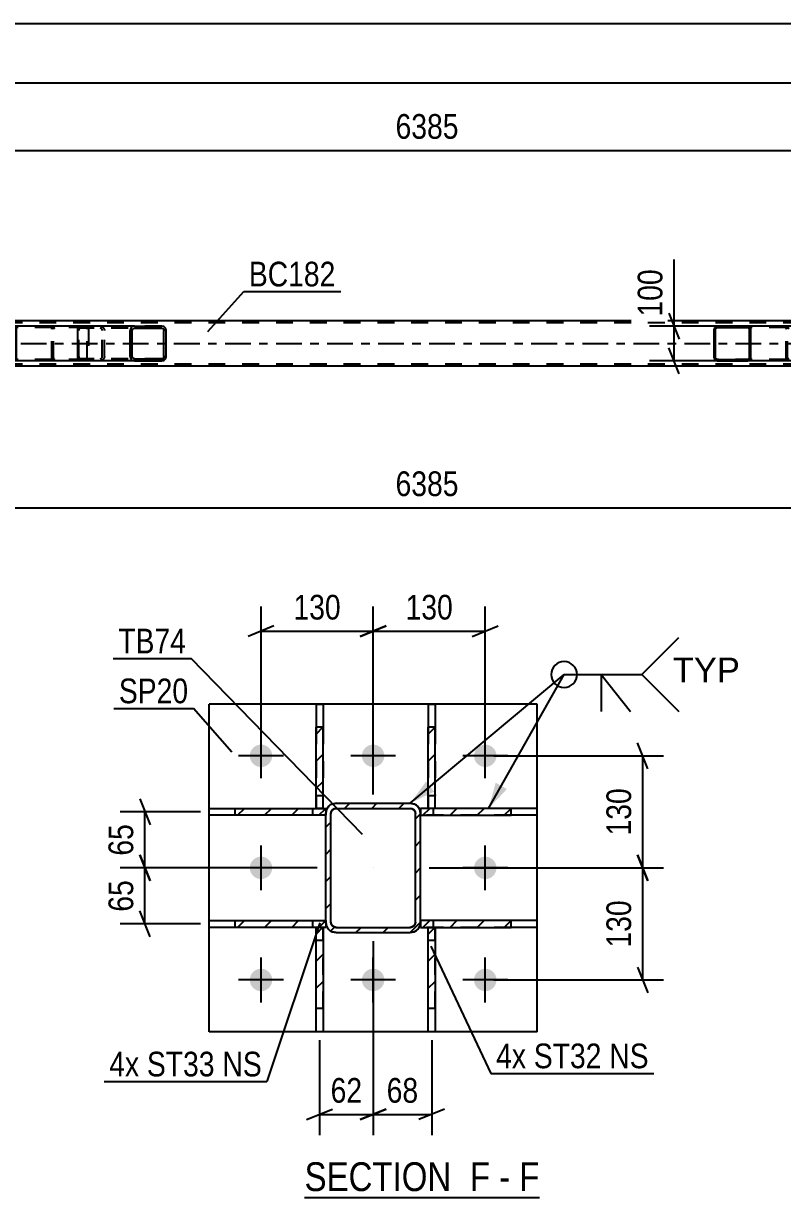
# Model space of a CAD drawing. Header units: millimetres. Extents: x 0 to 841, y 0 to 594.
# Drawn here: x 320 to 408, y 149 to 285.2 of the extents above; entities that cross this region are included whole.
import ezdxf

# ---------------------------------------------------------------- set-up
doc = ezdxf.new("R2010")
doc.units = ezdxf.units.MM
doc.linetypes.add('DXK_LINE_DOT2', pattern=[3.9198, 1.9599, -1.9599])
doc.linetypes.add('DXK_LINE_DOT3', pattern=[5.9187, 2.979, -0.9799, 0.9799, -0.9799])
doc.styles.add('Arial', font='ARIAL.TTF', dxfattribs={"height": 0.2})
doc.styles.add('Arial Narrow', font='ARIALN.TTF', dxfattribs={"height": 0.2})

# ---------------------------------------------------------------- blocks, each defined once
blk = doc.blocks.new('Unknown-814748569-17 - 5755')
at = {"color": 6, "linetype": 'Continuous'}
blk.add_line((352.62, 148.98), (379.84, 148.98), dxfattribs=at)
at = {"color": 0, "linetype": 'Continuous'}
for points in [[(370.73, 149.73), (370.73, 153.23), (352.62, 153.23), (352.62, 149.73)], [(374.12, 149.73), (374.12, 153.23), (371.78, 153.23), (371.78, 149.73)], [(376.45, 149.73), (376.45, 153.23), (375.17, 153.23), (375.17, 149.73)], [(379.84, 149.73), (379.84, 153.23), (377.5, 153.23), (377.5, 149.73)]]:
    blk.add_wipeout(points, dxfattribs=at)
at = {"color": 7, "linetype": 'Continuous', "style": 'Arial Narrow'}
for s, p in [('SECTION ', (352.62, 149.73)), ('F', (371.78, 149.73)), ('F', (377.5, 149.73)), ('-', (375.17, 149.73))]:
    blk.add_text(s, height=3.34, dxfattribs=at).set_placement(p)
blk = doc.blocks.new('Part-814748569-2548 - 2466')
at = {"color": 2, "linetype": 'Continuous'}
for p, q in [((493.73, 250.69), (244.33, 250.69)), ((493.73, 245.41), (244.33, 245.41))]:
    blk.add_line(p, q, dxfattribs=at)
at = {"color": 7, "linetype": 'DXK_LINE_DOT2'}
for p, q in [((762.85, 250.45), (100.73, 250.45)), ((762.85, 245.65), (100.73, 245.65))]:
    blk.add_line(p, q, dxfattribs=at)
at = {"color": 7, "linetype": 'DXK_LINE_DOT3'}
blk.add_line((100.73, 248.05), (762.85, 248.05), dxfattribs=at)
blk = doc.blocks.new('Part-814748569-2715 - 2466')
at = {"linetype": 'Continuous'}
h = blk.add_hatch(dxfattribs=at)
h.set_pattern_fill('', scale=0.7, style=0, pattern_type=0)
h.set_pattern_definition([(45, (336.537, 249.7557), (-1.57154, 1.57154), [])])
h.paths.add_polyline_path([(336.58, 249.57), (336.54, 249.76), (336.43, 249.91), (336.26, 250.02), (336.07, 250.05), (332.89, 250.05), (332.7, 250.02), (332.53, 249.91), (332.42, 249.76), (332.39, 249.57), (332.39, 246.53), (332.42, 246.35), (332.53, 246.19), (332.7, 246.09), (332.89, 246.05), (336.07, 246.05), (336.26, 246.09), (336.43, 246.19), (336.54, 246.35), (336.58, 246.53)])
h.paths.add_polyline_path([(336.3, 246.44), (336.25, 246.36), (336.17, 246.31), (336.07, 246.29), (332.89, 246.29), (332.79, 246.31), (332.71, 246.36), (332.66, 246.44), (332.64, 246.53), (332.64, 249.57), (332.66, 249.66), (332.71, 249.74), (332.79, 249.79), (332.89, 249.81), (336.07, 249.81), (336.17, 249.79), (336.25, 249.74), (336.3, 249.66), (336.32, 249.57), (336.32, 246.53)])
at = {"color": 2, "linetype": 'Continuous'}
for p, q in [((326.32, 249.57), (326.34, 249.76)), ((326.32, 246.53), (326.32, 249.57)), ((326.34, 249.76), (326.4, 249.91)), ((326.4, 249.91), (326.48, 250.02)), ((326.48, 250.02), (326.59, 250.05)), ((332.89, 250.05), (326.59, 250.05)), ((332.42, 249.76), (332.39, 249.57)), ((332.39, 246.53), (332.39, 249.57)), ((332.64, 249.57), (332.66, 249.66)), ((332.64, 246.53), (332.64, 249.57)), ((332.66, 249.66), (332.71, 249.74)), ((332.89, 250.05), (332.7, 250.02)), ((332.71, 249.74), (332.79, 249.79)), ((332.79, 249.79), (332.89, 249.81)), ((332.89, 250.05), (336.07, 250.05)), ((332.89, 249.81), (336.07, 249.81)), ((336.26, 250.02), (336.07, 250.05)), ((336.07, 249.81), (336.17, 249.79)), ((336.17, 249.79), (336.25, 249.74)), ((336.25, 249.74), (336.3, 249.66)), ((336.3, 249.66), (336.32, 249.57)), ((336.32, 246.53), (336.32, 249.57)), ((336.58, 249.57), (336.54, 249.76)), ((336.58, 246.53), (336.58, 249.57)), ((326.34, 246.35), (326.32, 246.53)), ((332.39, 246.53), (332.42, 246.35)), ((332.66, 246.44), (332.64, 246.53)), ((336.32, 246.53), (336.3, 246.44)), ((336.54, 246.35), (336.58, 246.53)), ((326.4, 246.19), (326.34, 246.35)), ((326.48, 246.09), (326.4, 246.19)), ((326.59, 246.05), (326.48, 246.09)), ((332.89, 246.05), (326.59, 246.05)), ((332.71, 246.36), (332.66, 246.44)), ((332.7, 246.09), (332.89, 246.05)), ((332.79, 246.31), (332.71, 246.36)), ((332.89, 246.29), (332.79, 246.31)), ((332.89, 246.29), (336.07, 246.29)), ((332.89, 246.05), (336.07, 246.05)), ((336.17, 246.31), (336.07, 246.29)), ((336.07, 246.05), (336.26, 246.09)), ((336.25, 246.36), (336.17, 246.31)), ((336.3, 246.44), (336.25, 246.36))]:
    blk.add_line(p, q, dxfattribs=at)
at = {"color": 7, "linetype": 'DXK_LINE_DOT2'}
for p, q in [((326.46, 249.66), (326.45, 249.57)), ((326.45, 246.53), (326.45, 249.57)), ((326.49, 249.74), (326.46, 249.66)), ((326.54, 249.79), (326.49, 249.74)), ((326.59, 249.81), (326.54, 249.79)), ((336.07, 249.81), (326.59, 249.81)), ((327.58, 249.81), (327.58, 250.05)), ((328.92, 250.05), (329.11, 250.02)), ((329.02, 249.79), (328.92, 249.81)), ((329.1, 249.74), (329.02, 249.79)), ((329.15, 249.66), (329.1, 249.74)), ((329.17, 249.57), (329.15, 249.66)), ((329.17, 246.53), (329.17, 249.57)), ((329.39, 249.76), (329.43, 249.57)), ((329.43, 246.53), (329.43, 249.57)), ((336.07, 250.05), (332.89, 250.05)), ((326.45, 246.53), (326.46, 246.44)), ((329.15, 246.44), (329.17, 246.53)), ((329.43, 246.53), (329.39, 246.35)), ((326.46, 246.44), (326.49, 246.36)), ((326.49, 246.36), (326.54, 246.31)), ((326.54, 246.31), (326.59, 246.29)), ((336.07, 246.29), (326.59, 246.29)), ((327.58, 246.05), (327.58, 246.29)), ((328.92, 246.29), (329.02, 246.31)), ((329.11, 246.09), (328.92, 246.05)), ((329.02, 246.31), (329.1, 246.36)), ((329.1, 246.36), (329.15, 246.44)), ((336.07, 246.05), (332.89, 246.05))]:
    blk.add_line(p, q, dxfattribs=at)
for centre, start, end in [((328.94, 249.56), 23.8494, 68.8059), ((328.94, 246.55), 291.1941, 336.1506)]:
    blk.add_arc(centre, 0.492, start, end, dxfattribs=at)
at = {"color": 2, "linetype": 'Continuous'}
for centre, start, end in [((332.87, 249.56), 111.1941, 156.1506), ((336.09, 249.56), 23.8494, 68.8059), ((332.87, 246.55), 203.8494, 248.8059), ((336.09, 246.55), 291.1941, 336.1506)]:
    blk.add_arc(centre, 0.492, start, end, dxfattribs=at)
blk = doc.blocks.new('Part-814748569-2716 - 2466')
at = {"linetype": 'Continuous'}
h = blk.add_hatch(dxfattribs=at)
h.set_pattern_fill('', scale=0.7, style=0, pattern_type=0)
h.set_pattern_definition([(45, (404.3392, 249.8544), (-1.57154, 1.57154), [])])
h.paths.add_polyline_path([(404.37, 249.73), (404.34, 249.85), (404.27, 249.96), (404.15, 250.03), (404.02, 250.05), (400.45, 250.05), (400.32, 250.03), (400.21, 249.96), (400.13, 249.85), (400.11, 249.73), (400.11, 246.37), (400.13, 246.25), (400.21, 246.15), (400.32, 246.08), (400.45, 246.05), (404.02, 246.05), (404.15, 246.08), (404.27, 246.15), (404.34, 246.25), (404.37, 246.37)])
h.paths.add_polyline_path([(404.18, 246.31), (404.14, 246.26), (404.09, 246.22), (404.02, 246.21), (400.45, 246.21), (400.38, 246.22), (400.33, 246.26), (400.29, 246.31), (400.28, 246.37), (400.28, 249.73), (400.29, 249.79), (400.33, 249.85), (400.38, 249.88), (400.45, 249.89), (404.02, 249.89), (404.09, 249.88), (404.14, 249.85), (404.18, 249.79), (404.19, 249.73), (404.19, 246.37)])
at = {"color": 2, "linetype": 'Continuous'}
for p, q in [((400.13, 249.85), (400.11, 249.73)), ((400.11, 246.37), (400.11, 249.73)), ((400.28, 249.73), (400.29, 249.79)), ((400.28, 246.37), (400.28, 249.73)), ((400.29, 249.79), (400.33, 249.85)), ((400.45, 250.05), (400.32, 250.03)), ((400.33, 249.85), (400.38, 249.88)), ((400.38, 249.88), (400.45, 249.89)), ((400.45, 250.05), (404.02, 250.05)), ((400.45, 249.89), (404.02, 249.89)), ((411.72, 250.05), (404.02, 250.05)), ((404.15, 250.03), (404.02, 250.05)), ((404.02, 249.89), (404.09, 249.88)), ((404.09, 249.88), (404.14, 249.85)), ((404.14, 249.85), (404.18, 249.79)), ((404.18, 249.79), (404.19, 249.73)), ((404.19, 246.37), (404.19, 249.73)), ((404.37, 249.73), (404.34, 249.85)), ((404.37, 246.37), (404.37, 249.73)), ((400.11, 246.37), (400.13, 246.25)), ((400.29, 246.31), (400.28, 246.37)), ((400.33, 246.26), (400.29, 246.31)), ((400.32, 246.08), (400.45, 246.05)), ((400.38, 246.22), (400.33, 246.26)), ((400.45, 246.21), (400.38, 246.22)), ((400.45, 246.21), (404.02, 246.21)), ((400.45, 246.05), (404.02, 246.05)), ((404.09, 246.22), (404.02, 246.21)), ((404.02, 246.05), (404.15, 246.08)), ((411.72, 246.05), (404.02, 246.05)), ((404.14, 246.26), (404.09, 246.22)), ((404.18, 246.31), (404.14, 246.26)), ((404.19, 246.37), (404.18, 246.31)), ((404.34, 246.25), (404.37, 246.37))]:
    blk.add_line(p, q, dxfattribs=at)
at = {"color": 7, "linetype": 'DXK_LINE_DOT2'}
for p, q in [((404.02, 250.05), (400.45, 250.05)), ((412.37, 249.89), (400.45, 249.89)), ((408.46, 249.73), (408.48, 249.85)), ((408.46, 246.37), (408.46, 249.73)), ((408.64, 249.79), (408.63, 249.73)), ((408.63, 246.37), (408.63, 249.73)), ((408.68, 249.85), (408.64, 249.79)), ((408.67, 250.03), (408.8, 250.05)), ((408.68, 249.85), (408.69, 249.85)), ((408.69, 249.85), (408.73, 249.88)), ((408.73, 249.88), (408.8, 249.89)), ((412.37, 250.05), (411.72, 250.05)), ((412.37, 250.05), (412.5, 250.03)), ((412.44, 249.88), (412.37, 249.89)), ((412.49, 249.85), (412.44, 249.88)), ((412.53, 249.79), (412.49, 249.85)), ((412.54, 249.73), (412.53, 249.79)), ((412.54, 246.37), (412.54, 249.73)), ((412.69, 249.85), (412.71, 249.76)), ((412.71, 249.76), (412.71, 249.73)), ((412.71, 249.73), (412.71, 246.37)), ((412.37, 246.21), (400.45, 246.21)), ((404.02, 246.05), (400.45, 246.05)), ((408.48, 246.25), (408.46, 246.37)), ((408.63, 246.37), (408.64, 246.31)), ((408.64, 246.31), (408.68, 246.26)), ((408.8, 246.05), (408.67, 246.08)), ((408.68, 246.26), (408.69, 246.25)), ((408.69, 246.25), (408.73, 246.22)), ((408.73, 246.22), (408.8, 246.21)), ((412.37, 246.05), (411.72, 246.05)), ((412.37, 246.21), (412.44, 246.22)), ((412.5, 246.08), (412.37, 246.05)), ((412.44, 246.22), (412.49, 246.26)), ((412.49, 246.26), (412.53, 246.31)), ((412.53, 246.31), (412.54, 246.37)), ((412.71, 246.37), (412.69, 246.25))]:
    blk.add_line(p, q, dxfattribs=at)
at = {"color": 2, "linetype": 'Continuous'}
for centre, start, end in [((400.44, 249.72), 110.7583, 155.68), ((404.04, 249.72), 24.32, 69.2417), ((400.44, 246.39), 204.32, 249.2417), ((404.04, 246.39), 290.7583, 335.68)]:
    blk.add_arc(centre, 0.331, start, end, dxfattribs=at)
at = {"color": 7, "linetype": 'DXK_LINE_DOT2'}
for centre, start, end in [((408.79, 249.72), 110.7583, 155.68), ((412.39, 249.72), 24.32, 69.2417), ((408.79, 246.39), 204.32, 249.2417), ((412.39, 246.39), 290.7583, 335.68)]:
    blk.add_arc(centre, 0.331, start, end, dxfattribs=at)
blk = doc.blocks.new('Part-814748569-2740 - 2466')
at = {"linetype": 'Continuous'}
h = blk.add_hatch(dxfattribs=at)
h.set_pattern_fill('', scale=0.7, style=0, pattern_type=0)
h.set_pattern_definition([(45, (319.205, 249.8544), (-1.57154, 1.57154), [])])
h.paths.add_polyline_path([(319.23, 249.73), (319.2, 249.85), (319.13, 249.96), (319.02, 250.03), (318.89, 250.05), (315.31, 250.05), (315.18, 250.03), (315.07, 249.96), (315, 249.85), (314.97, 249.73), (314.97, 246.37), (315, 246.25), (315.07, 246.15), (315.18, 246.08), (315.31, 246.05), (318.89, 246.05), (319.02, 246.08), (319.13, 246.15), (319.2, 246.25), (319.23, 246.37)])
h.paths.add_polyline_path([(319.05, 246.31), (319.01, 246.26), (318.96, 246.22), (318.89, 246.21), (315.31, 246.21), (315.25, 246.22), (315.19, 246.26), (315.16, 246.31), (315.14, 246.37), (315.14, 249.73), (315.16, 249.79), (315.19, 249.85), (315.25, 249.88), (315.31, 249.89), (318.89, 249.89), (318.96, 249.88), (319.01, 249.85), (319.05, 249.79), (319.06, 249.73), (319.06, 246.37)])
at = {"color": 2, "linetype": 'Continuous'}
for p, q in [((315, 249.85), (314.97, 249.73)), ((314.97, 246.37), (314.97, 249.73)), ((315.14, 249.73), (315.16, 249.79)), ((315.14, 246.37), (315.14, 249.73)), ((315.16, 249.79), (315.19, 249.85)), ((315.31, 250.05), (315.18, 250.03)), ((315.19, 249.85), (315.25, 249.88)), ((315.25, 249.88), (315.31, 249.89)), ((315.31, 250.05), (318.89, 250.05)), ((315.31, 249.89), (318.89, 249.89)), ((326.59, 250.05), (318.89, 250.05)), ((319.02, 250.03), (318.89, 250.05)), ((318.89, 249.89), (318.96, 249.88)), ((318.96, 249.88), (319.01, 249.85)), ((319.01, 249.85), (319.05, 249.79)), ((319.05, 249.79), (319.06, 249.73)), ((319.06, 246.37), (319.06, 249.73)), ((319.23, 249.73), (319.2, 249.85)), ((319.23, 246.37), (319.23, 249.73)), ((314.97, 246.37), (315, 246.25)), ((315.16, 246.31), (315.14, 246.37)), ((315.19, 246.26), (315.16, 246.31)), ((315.18, 246.08), (315.31, 246.05)), ((315.25, 246.22), (315.19, 246.26)), ((315.31, 246.21), (315.25, 246.22)), ((315.31, 246.21), (318.89, 246.21)), ((315.31, 246.05), (318.89, 246.05)), ((318.96, 246.22), (318.89, 246.21)), ((318.89, 246.05), (319.02, 246.08)), ((326.59, 246.05), (318.89, 246.05)), ((319.01, 246.26), (318.96, 246.22)), ((319.05, 246.31), (319.01, 246.26)), ((319.06, 246.37), (319.05, 246.31)), ((319.2, 246.25), (319.23, 246.37))]:
    blk.add_line(p, q, dxfattribs=at)
at = {"color": 7, "linetype": 'DXK_LINE_DOT2'}
for p, q in [((318.89, 250.05), (315.31, 250.05)), ((327.24, 249.89), (315.31, 249.89)), ((323.32, 249.73), (323.35, 249.85)), ((323.32, 246.37), (323.32, 249.73)), ((323.51, 249.79), (323.49, 249.73)), ((323.49, 246.37), (323.49, 249.73)), ((323.54, 249.85), (323.51, 249.79)), ((323.53, 250.03), (323.66, 250.05)), ((323.54, 249.85), (323.56, 249.85)), ((323.56, 249.85), (323.6, 249.88)), ((323.6, 249.88), (323.66, 249.89)), ((327.24, 250.05), (326.59, 250.05)), ((327.24, 250.05), (327.37, 250.03)), ((327.3, 249.88), (327.24, 249.89)), ((327.36, 249.85), (327.3, 249.88)), ((327.4, 249.79), (327.36, 249.85)), ((327.41, 249.73), (327.4, 249.79)), ((327.41, 246.37), (327.41, 249.73)), ((327.55, 249.85), (327.58, 249.76)), ((327.58, 249.76), (327.58, 249.73)), ((327.58, 249.73), (327.58, 246.37)), ((327.24, 246.21), (315.31, 246.21)), ((318.89, 246.05), (315.31, 246.05)), ((323.35, 246.25), (323.32, 246.37)), ((323.49, 246.37), (323.51, 246.31)), ((323.51, 246.31), (323.54, 246.26)), ((323.66, 246.05), (323.53, 246.08)), ((323.54, 246.26), (323.56, 246.25)), ((323.56, 246.25), (323.6, 246.22)), ((323.6, 246.22), (323.66, 246.21)), ((327.24, 246.05), (326.59, 246.05)), ((327.24, 246.21), (327.3, 246.22)), ((327.37, 246.08), (327.24, 246.05)), ((327.3, 246.22), (327.36, 246.26)), ((327.36, 246.26), (327.4, 246.31)), ((327.4, 246.31), (327.41, 246.37)), ((327.58, 246.35), (327.55, 246.25)), ((327.58, 246.37), (327.58, 246.35))]:
    blk.add_line(p, q, dxfattribs=at)
at = {"color": 2, "linetype": 'Continuous'}
for centre, start, end in [((315.3, 249.72), 110.7583, 155.68), ((318.9, 249.72), 24.32, 69.2417), ((315.3, 246.39), 204.32, 249.2417), ((318.9, 246.39), 290.7583, 335.68)]:
    blk.add_arc(centre, 0.331, start, end, dxfattribs=at)
at = {"color": 7, "linetype": 'DXK_LINE_DOT2'}
for centre, start, end in [((323.65, 249.72), 110.7583, 155.68), ((327.25, 249.72), 24.32, 69.2417), ((323.65, 246.39), 204.32, 249.2417)]:
    blk.add_arc(centre, 0.331, start, end, dxfattribs=at)
blk = doc.blocks.new('Part-814748569-5827 - 5755')
at = {"color": 2, "linetype": 'Continuous'}
for p, q in [((341.57, 168.22), (341.57, 206.22)), ((379.57, 206.22), (341.57, 206.22)), ((379.57, 168.22), (379.57, 206.22)), ((379.57, 168.22), (341.57, 168.22))]:
    blk.add_line(p, q, dxfattribs=at)
blk = doc.blocks.new('Bolt-814748569-5774 - 5755')
at = {"linetype": 'Continuous'}
for points in [[(346.27, 200.22, -1), (348.87, 200.22, -1)], [(359.27, 200.22, -1), (361.87, 200.22, -1)], [(372.27, 200.22, -1), (374.87, 200.22, -1)], [(346.27, 187.22, -1), (348.87, 187.22, -1)], [(372.27, 187.22, -1), (374.87, 187.22, -1)], [(346.27, 174.22, -1), (348.87, 174.22, -1)], [(359.27, 174.22, -1), (361.87, 174.22, -1)], [(372.27, 174.22, -1), (374.87, 174.22, -1)]]:
    blk.add_hatch(color=1, dxfattribs=at).paths.add_polyline_path(points)
at = {"color": 1, "linetype": 'Continuous'}
for p, q in [((347.57, 197.62), (347.57, 202.82)), ((360.57, 197.62), (360.57, 202.82)), ((373.57, 197.62), (373.57, 202.82)), ((350.17, 200.22), (344.97, 200.22)), ((363.17, 200.22), (357.97, 200.22)), ((376.17, 200.22), (370.97, 200.22)), ((347.57, 184.62), (347.57, 189.82)), ((373.57, 184.62), (373.57, 189.82)), ((350.17, 187.22), (344.97, 187.22)), ((376.17, 187.22), (370.97, 187.22)), ((347.57, 171.62), (347.57, 176.82)), ((360.57, 171.62), (360.57, 176.82)), ((373.57, 171.62), (373.57, 176.82)), ((350.17, 174.22), (344.97, 174.22)), ((363.17, 174.22), (357.97, 174.22)), ((376.17, 174.22), (370.97, 174.22))]:
    blk.add_line(p, q, dxfattribs=at)
blk = doc.blocks.new('Part-814748569-5816 - 5755')
at = {"linetype": 'Continuous'}
h = blk.add_hatch(dxfattribs=at)
h.set_pattern_fill('', scale=0.7, style=0, pattern_type=0)
h.set_pattern_definition([(45, (376.5694, 194.1221), (-1.57154, 1.57154), [])])
h.paths.add_polyline_path([(376.57, 193.32), (376.57, 194.12), (366.07, 194.12), (366.07, 193.32)])
at = {"color": 7, "linetype": 'DXK_LINE_DOT2'}
for p, q in [((376.57, 194.12), (366.07, 194.12)), ((366.07, 194.12), (366.07, 193.32)), ((367.57, 193.32), (367.57, 194.12)), ((376.57, 193.32), (366.07, 193.32))]:
    blk.add_line(p, q, dxfattribs=at)
at = {"color": 2, "linetype": 'Continuous'}
for p, q in [((376.57, 194.12), (366.07, 194.12)), ((366.07, 194.12), (366.07, 193.32)), ((379.57, 194.12), (376.57, 194.12)), ((376.57, 193.32), (376.57, 194.12)), ((379.57, 193.32), (379.57, 194.12)), ((366.07, 193.32), (376.57, 193.32)), ((379.57, 193.32), (376.57, 193.32))]:
    blk.add_line(p, q, dxfattribs=at)
blk = doc.blocks.new('Part-814748569-5837 - 5755')
at = {"linetype": 'Continuous'}
h = blk.add_hatch(dxfattribs=at)
h.set_pattern_fill('', scale=0.7, style=0, pattern_type=0)
h.set_pattern_definition([(45, (366.071, 180.924), (-1.57154, 1.57154), [])])
h.paths.add_polyline_path([(365.98, 180.46), (366.07, 180.92), (366.07, 193.52), (365.98, 193.98), (365.72, 194.37), (365.33, 194.63), (364.87, 194.72), (356.27, 194.72), (355.81, 194.63), (355.42, 194.37), (355.16, 193.98), (355.07, 193.52), (355.07, 180.92), (355.16, 180.46), (355.42, 180.08), (355.81, 179.82), (356.27, 179.72), (364.87, 179.72), (365.33, 179.82), (365.72, 180.08)])
h.paths.add_polyline_path([(365.1, 180.37), (364.87, 180.32), (356.27, 180.32), (356.04, 180.37), (355.85, 180.5), (355.72, 180.69), (355.67, 180.92), (355.67, 193.52), (355.72, 193.75), (355.85, 193.95), (356.04, 194.08), (356.27, 194.12), (364.87, 194.12), (365.1, 194.08), (365.3, 193.95), (365.43, 193.75), (365.47, 193.52), (365.47, 180.92), (365.43, 180.69), (365.3, 180.5)])
at = {"color": 7, "linetype": 'DXK_LINE_DOT2'}
for p, q in [((355.07, 193.52), (355.16, 193.98)), ((355.07, 180.92), (355.07, 193.52)), ((355.72, 193.75), (355.67, 193.52)), ((355.67, 180.92), (355.67, 193.52)), ((355.85, 193.95), (355.72, 193.75)), ((355.81, 194.63), (356.27, 194.72)), ((356.04, 194.08), (355.85, 193.95)), ((356.27, 194.12), (356.04, 194.08)), ((356.27, 194.72), (364.87, 194.72)), ((356.27, 194.12), (364.87, 194.12)), ((364.87, 194.72), (365.33, 194.63)), ((365.1, 194.08), (364.87, 194.12)), ((365.3, 193.95), (365.1, 194.08)), ((365.43, 193.75), (365.3, 193.95)), ((365.47, 193.52), (365.43, 193.75)), ((365.47, 180.92), (365.47, 193.52)), ((365.98, 193.98), (366.07, 193.52)), ((366.07, 180.92), (366.07, 193.52)), ((355.16, 180.46), (355.07, 180.92)), ((355.67, 180.92), (355.72, 180.69)), ((355.72, 180.69), (355.85, 180.5)), ((356.27, 179.72), (355.81, 179.82)), ((355.85, 180.5), (356.04, 180.37)), ((356.04, 180.37), (356.27, 180.32)), ((356.27, 180.32), (364.87, 180.32)), ((364.87, 180.32), (365.1, 180.37)), ((365.33, 179.82), (364.87, 179.72)), ((365.1, 180.37), (365.3, 180.5)), ((365.3, 180.5), (365.43, 180.69)), ((365.43, 180.69), (365.47, 180.92)), ((366.07, 180.92), (365.98, 180.46)), ((356.27, 179.72), (364.87, 179.72))]:
    blk.add_line(p, q, dxfattribs=at)
at = {"color": 2, "linetype": 'Continuous'}
for p, q in [((355.16, 193.98), (355.07, 193.52)), ((355.07, 180.92), (355.07, 193.52)), ((355.67, 193.52), (355.72, 193.75)), ((355.67, 180.92), (355.67, 193.52)), ((355.72, 193.75), (355.85, 193.95)), ((356.27, 194.72), (355.81, 194.63)), ((355.85, 193.95), (356.04, 194.08)), ((356.04, 194.08), (356.27, 194.12)), ((356.27, 194.72), (364.87, 194.72)), ((356.27, 194.12), (364.87, 194.12)), ((365.33, 194.63), (364.87, 194.72)), ((364.87, 194.12), (365.1, 194.08)), ((365.1, 194.08), (365.3, 193.95)), ((365.3, 193.95), (365.43, 193.75)), ((365.43, 193.75), (365.47, 193.52)), ((365.47, 180.92), (365.47, 193.52)), ((366.07, 193.52), (365.98, 193.98)), ((366.07, 180.92), (366.07, 193.52)), ((355.07, 180.92), (355.16, 180.46)), ((355.72, 180.69), (355.67, 180.92)), ((355.85, 180.5), (355.72, 180.69)), ((355.81, 179.82), (356.27, 179.72)), ((356.04, 180.37), (355.85, 180.5)), ((356.27, 180.32), (356.04, 180.37)), ((356.27, 180.32), (364.87, 180.32)), ((365.1, 180.37), (364.87, 180.32)), ((364.87, 179.72), (365.33, 179.82)), ((365.3, 180.5), (365.1, 180.37)), ((365.43, 180.69), (365.3, 180.5)), ((365.47, 180.92), (365.43, 180.69)), ((365.98, 180.46), (366.07, 180.92)), ((356.27, 179.72), (364.87, 179.72))]:
    blk.add_line(p, q, dxfattribs=at)
at = {"color": 7, "linetype": 'DXK_LINE_DOT3'}
blk.add_line((360.57, 187.22), (360.57, 187.22), dxfattribs=at)
at = {"color": 7, "linetype": 'DXK_LINE_DOT2'}
for centre, start, end in [((356.27, 193.52), 112.5, 157.5), ((364.87, 193.52), 22.5, 67.5), ((356.27, 180.92), 202.5, 247.5), ((364.87, 180.92), 292.5, 337.5)]:
    blk.add_arc(centre, 1.2, start, end, dxfattribs=at)
at = {"color": 2, "linetype": 'Continuous'}
for centre, start, end in [((356.27, 193.52), 112.5, 157.5), ((364.87, 193.52), 22.5, 67.5), ((356.27, 180.92), 202.5, 247.5), ((364.87, 180.92), 292.5, 337.5)]:
    blk.add_arc(centre, 1.2, start, end, dxfattribs=at)
blk = doc.blocks.new('Part-814748569-5821 - 5755')
at = {"linetype": 'Continuous'}
h = blk.add_hatch(dxfattribs=at)
h.set_pattern_fill('', scale=0.7, style=0, pattern_type=0)
h.set_pattern_definition([(45, (376.5694, 181.1221), (-1.57154, 1.57154), [])])
h.paths.add_polyline_path([(376.57, 180.32), (376.57, 181.12), (366.07, 181.12), (366.07, 180.32)])
at = {"color": 7, "linetype": 'DXK_LINE_DOT2'}
for p, q in [((376.57, 181.12), (366.07, 181.12)), ((366.07, 181.12), (366.07, 180.32)), ((376.57, 180.32), (366.07, 180.32)), ((367.57, 180.32), (367.57, 181.12))]:
    blk.add_line(p, q, dxfattribs=at)
at = {"color": 2, "linetype": 'Continuous'}
for p, q in [((376.57, 181.12), (366.07, 181.12)), ((366.07, 181.12), (366.07, 180.32)), ((366.07, 180.32), (376.57, 180.32)), ((379.57, 181.12), (376.57, 181.12)), ((376.57, 180.32), (376.57, 181.12)), ((379.57, 180.32), (376.57, 180.32)), ((379.57, 180.32), (379.57, 181.12))]:
    blk.add_line(p, q, dxfattribs=at)
blk = doc.blocks.new('Part-814748569-5889 - 5755')
at = {"linetype": 'Continuous'}
h = blk.add_hatch(dxfattribs=at)
h.set_pattern_fill('', scale=0.7, style=0, pattern_type=0)
h.set_pattern_definition([(45, (355.071, 181.1219), (-1.57154, 1.57154), [])])
h.paths.add_polyline_path([(355.07, 180.32), (355.07, 181.12), (344.57, 181.12), (344.57, 180.32)])
at = {"color": 2, "linetype": 'Continuous'}
for p, q in [((341.57, 180.32), (341.57, 181.12)), ((341.57, 181.12), (344.57, 181.12)), ((344.57, 180.32), (341.57, 180.32)), ((344.57, 181.12), (355.07, 181.12)), ((344.57, 180.32), (344.57, 181.12)), ((355.07, 180.32), (344.57, 180.32)), ((355.07, 181.12), (355.07, 180.32))]:
    blk.add_line(p, q, dxfattribs=at)
at = {"color": 7, "linetype": 'DXK_LINE_DOT2'}
for p, q in [((344.57, 181.12), (355.07, 181.12)), ((355.07, 180.32), (344.57, 180.32)), ((353.57, 180.32), (353.57, 181.12)), ((355.07, 181.12), (355.07, 180.32))]:
    blk.add_line(p, q, dxfattribs=at)
blk = doc.blocks.new('Part-814748569-5911 - 5755')
at = {"linetype": 'Continuous'}
h = blk.add_hatch(dxfattribs=at)
h.set_pattern_fill('', scale=0.7, style=0, pattern_type=0)
h.set_pattern_definition([(45, (367.7551, 203.5342), (-1.57154, 1.57154), [])])
h.paths.add_polyline_path([(367.75, 194.13), (367.76, 203.53), (366.96, 203.53), (366.95, 194.13)])
at = {"color": 2, "linetype": 'Continuous'}
for p, q in [((366.96, 206.22), (366.96, 203.53)), ((366.96, 206.22), (367.76, 206.22)), ((367.76, 206.22), (367.76, 203.53)), ((366.95, 194.13), (366.96, 203.53)), ((367.76, 203.53), (366.96, 203.53)), ((367.75, 194.13), (367.76, 203.53)), ((366.95, 194.13), (367.75, 194.13))]:
    blk.add_line(p, q, dxfattribs=at)
at = {"color": 7, "linetype": 'DXK_LINE_DOT2'}
for p, q in [((366.96, 203.53), (366.95, 194.13)), ((367.76, 203.53), (367.75, 195.63)), ((366.95, 195.63), (367.75, 195.63)), ((367.75, 194.13), (367.75, 195.63)), ((366.95, 194.13), (367.75, 194.13))]:
    blk.add_line(p, q, dxfattribs=at)
blk = doc.blocks.new('Part-814748569-5928 - 5755')
at = {"linetype": 'Continuous'}
h = blk.add_hatch(dxfattribs=at)
h.set_pattern_fill('', scale=0.7, style=0, pattern_type=0)
h.set_pattern_definition([(45, (354.7557, 203.5342), (-1.57154, 1.57154), [])])
h.paths.add_polyline_path([(354.76, 194.13), (354.76, 203.53), (353.96, 203.53), (353.96, 194.13)])
at = {"color": 2, "linetype": 'Continuous'}
for p, q in [((353.96, 206.22), (353.96, 203.53)), ((353.96, 206.22), (354.76, 206.22)), ((354.76, 206.22), (354.76, 203.53)), ((353.96, 194.13), (353.96, 203.53)), ((354.76, 203.53), (353.96, 203.53)), ((354.76, 194.13), (354.76, 203.53)), ((353.96, 194.13), (354.76, 194.13))]:
    blk.add_line(p, q, dxfattribs=at)
at = {"color": 7, "linetype": 'DXK_LINE_DOT2'}
for p, q in [((353.96, 203.53), (353.96, 194.13)), ((354.76, 203.53), (354.76, 195.63)), ((353.96, 195.63), (354.76, 195.63)), ((354.76, 194.13), (354.76, 195.63)), ((353.96, 194.13), (354.76, 194.13))]:
    blk.add_line(p, q, dxfattribs=at)
blk = doc.blocks.new('Part-814748569-5933 - 5755')
at = {"linetype": 'Continuous'}
h = blk.add_hatch(dxfattribs=at)
h.set_pattern_fill('', scale=0.7, style=0, pattern_type=0)
h.set_pattern_definition([(45, (367.7556, 180.332), (-1.57154, 1.57154), [])])
h.paths.add_polyline_path([(367.76, 170.91), (367.76, 180.33), (366.96, 180.33), (366.96, 170.91)])
at = {"color": 7, "linetype": 'DXK_LINE_DOT2'}
for p, q in [((366.96, 178.83), (366.96, 180.33)), ((366.96, 180.33), (367.76, 180.33)), ((367.76, 170.91), (367.76, 180.33)), ((366.96, 178.83), (367.76, 178.83)), ((366.96, 170.91), (366.96, 178.83))]:
    blk.add_line(p, q, dxfattribs=at)
at = {"color": 2, "linetype": 'Continuous'}
for p, q in [((366.96, 170.91), (366.96, 180.33)), ((366.96, 180.33), (367.76, 180.33)), ((367.76, 180.33), (367.76, 170.91)), ((366.96, 168.22), (366.96, 170.91)), ((367.76, 170.91), (366.96, 170.91)), ((367.76, 170.91), (367.76, 168.22)), ((367.76, 168.22), (366.96, 168.22))]:
    blk.add_line(p, q, dxfattribs=at)
blk = doc.blocks.new('Part-814748569-5938 - 5755')
at = {"linetype": 'Continuous'}
h = blk.add_hatch(dxfattribs=at)
h.set_pattern_fill('', scale=0.7, style=0, pattern_type=0)
h.set_pattern_definition([(45, (354.7562, 180.332), (-1.57154, 1.57154), [])])
h.paths.add_polyline_path([(354.76, 170.91), (354.76, 180.33), (353.96, 180.33), (353.96, 170.91)])
at = {"color": 7, "linetype": 'DXK_LINE_DOT2'}
for p, q in [((353.96, 178.83), (353.96, 180.33)), ((353.96, 180.33), (354.76, 180.33)), ((354.76, 170.91), (354.76, 180.33)), ((353.96, 178.83), (354.76, 178.83)), ((353.96, 170.91), (353.96, 178.83))]:
    blk.add_line(p, q, dxfattribs=at)
at = {"color": 2, "linetype": 'Continuous'}
for p, q in [((353.96, 170.91), (353.96, 180.33)), ((353.96, 180.33), (354.76, 180.33)), ((354.76, 180.33), (354.76, 170.91)), ((353.96, 168.22), (353.96, 170.91)), ((354.76, 170.91), (353.96, 170.91)), ((354.76, 170.91), (354.76, 168.22)), ((354.76, 168.22), (353.96, 168.22))]:
    blk.add_line(p, q, dxfattribs=at)
blk = doc.blocks.new('Part-814748569-5943 - 5755')
at = {"linetype": 'Continuous'}
h = blk.add_hatch(dxfattribs=at)
h.set_pattern_fill('', scale=0.7, style=0, pattern_type=0)
h.set_pattern_definition([(45, (355.071, 194.1219), (-1.57154, 1.57154), [])])
h.paths.add_polyline_path([(355.07, 193.32), (355.07, 194.12), (344.57, 194.12), (344.57, 193.32)])
at = {"color": 2, "linetype": 'Continuous'}
for p, q in [((341.57, 193.32), (341.57, 194.12)), ((341.57, 194.12), (344.57, 194.12)), ((344.57, 194.12), (355.07, 194.12)), ((344.57, 193.32), (344.57, 194.12)), ((355.07, 194.12), (355.07, 193.32)), ((344.57, 193.32), (341.57, 193.32)), ((355.07, 193.32), (344.57, 193.32))]:
    blk.add_line(p, q, dxfattribs=at)
at = {"color": 7, "linetype": 'DXK_LINE_DOT2'}
for p, q in [((344.57, 194.12), (355.07, 194.12)), ((353.57, 193.32), (353.57, 194.12)), ((355.07, 194.12), (355.07, 193.32)), ((355.07, 193.32), (344.57, 193.32))]:
    blk.add_line(p, q, dxfattribs=at)
blk = doc.blocks.new('StraightDimension-814748569-2802 - 2466')
at = {"color": 7, "linetype": 'Continuous'}
blk.add_line((239.13, 229), (494.53, 229), dxfattribs=at)
at = {"color": 0}
blk.add_wipeout([(371.09, 229.75), (371.09, 233.95), (362.57, 233.95), (362.57, 229.75)], dxfattribs=at)
at = {"color": 3, "style": 'Arial Narrow'}
blk.add_text('6385', height=2.863, dxfattribs=at).set_placement((363.17, 230.35))
blk = doc.blocks.new('StraightDimension-814748569-2827 - 2466')
at = {"color": 7, "linetype": 'Continuous'}
blk.add_line((239.13, 270.45), (494.53, 270.45), dxfattribs=at)
at = {"color": 0}
blk.add_wipeout([(371.09, 271.2), (371.09, 275.4), (362.57, 275.4), (362.57, 271.2)], dxfattribs=at)
at = {"color": 3, "style": 'Arial Narrow'}
blk.add_text('6385', height=2.863, dxfattribs=at).set_placement((363.17, 271.8))
blk = doc.blocks.new('StraightDimension-814748569-2846 - 2466')
at = {"color": 7, "linetype": 'Continuous'}
for p, q in [((395.46, 250.05), (395.46, 257.79)), ((395.46, 250.05), (395.46, 257.79)), ((394.86, 251.55), (396.06, 248.55)), ((407.46, 250.05), (392.61, 250.05)), ((395.46, 246.05), (395.46, 250.05)), ((396.06, 244.55), (394.86, 247.55)), ((407.46, 246.05), (392.61, 246.05))]:
    blk.add_line(p, q, dxfattribs=at)
at = {"color": 0}
blk.add_wipeout([(394.71, 257.26), (390.51, 257.26), (390.51, 250.58), (394.71, 250.58)], dxfattribs=at)
at = {"color": 3, "style": 'Arial Narrow'}
blk.add_text('100', height=2.863, rotation=90.0002, dxfattribs=at).set_placement((394.11, 251.18))
blk = doc.blocks.new('StraightDimension-814748569-2917 - 2466')
at = {"color": 7, "linetype": 'Continuous'}
blk.add_line((89.87, 285.17), (773.71, 285.17), dxfattribs=at)
blk = doc.blocks.new('StraightDimension-814748569-8594 - 2466')
at = {"color": 7, "linetype": 'Continuous'}
blk.add_line((90.51, 278.29), (773.07, 278.29), dxfattribs=at)
blk = doc.blocks.new('StraightDimension-814748569-6022 - 5755')
at = {"color": 7, "linetype": 'Continuous'}
for p, q in [((360.57, 178.72), (360.57, 156.23)), ((367.36, 167.22), (367.36, 156.23)), ((359.07, 158.03), (362.07, 159.23)), ((360.57, 158.63), (367.36, 158.63)), ((368.86, 159.23), (365.86, 158.03))]:
    blk.add_line(p, q, dxfattribs=at)
at = {"color": 0}
blk.add_wipeout([(366.39, 159.38), (366.39, 163.58), (361.54, 163.58), (361.54, 159.38)], dxfattribs=at)
at = {"color": 3, "style": 'Arial Narrow'}
blk.add_text('68', height=2.863, dxfattribs=at).set_placement((362.14, 159.98))
blk = doc.blocks.new('StraightDimension-814748569-5992 - 5755')
at = {"color": 7, "linetype": 'Continuous'}
for p, q in [((392.43, 185.72), (391.23, 188.72)), ((367.07, 187.22), (394.23, 187.22)), ((391.83, 174.22), (391.83, 187.22)), ((391.23, 175.72), (392.43, 172.72)), ((374.57, 174.22), (394.23, 174.22))]:
    blk.add_line(p, q, dxfattribs=at)
at = {"color": 0}
blk.add_wipeout([(391.08, 184.07), (386.88, 184.07), (386.88, 177.38), (391.08, 177.38)], dxfattribs=at)
at = {"color": 3, "style": 'Arial Narrow'}
blk.add_text('130', height=2.863, rotation=90.0002, dxfattribs=at).set_placement((390.48, 177.98))
blk = doc.blocks.new('StraightDimension-814748569-6002 - 5755')
at = {"color": 7, "linetype": 'Continuous'}
for p, q in [((392.43, 198.72), (391.23, 201.72)), ((374.57, 200.22), (394.23, 200.22)), ((391.83, 187.22), (391.83, 200.22)), ((391.23, 188.72), (392.43, 185.72)), ((367.07, 187.22), (394.23, 187.22))]:
    blk.add_line(p, q, dxfattribs=at)
at = {"color": 0}
blk.add_wipeout([(391.08, 197.07), (386.88, 197.07), (386.88, 190.38), (391.08, 190.38)], dxfattribs=at)
at = {"color": 3, "style": 'Arial Narrow'}
blk.add_text('130', height=2.863, rotation=90.0002, dxfattribs=at).set_placement((390.48, 190.98))
blk = doc.blocks.new('StraightDimension-814748569-5960 - 5755')
at = {"color": 7, "linetype": 'Continuous'}
for p, q in [((360.57, 195.72), (360.57, 217.53)), ((373.57, 201.22), (373.57, 217.53)), ((362.07, 215.28), (359.07, 214.08)), ((372.07, 214.08), (375.07, 215.28)), ((360.57, 214.68), (373.57, 214.68))]:
    blk.add_line(p, q, dxfattribs=at)
at = {"color": 0}
blk.add_wipeout([(370.41, 215.43), (370.41, 219.63), (363.73, 219.63), (363.73, 215.43)], dxfattribs=at)
at = {"color": 3, "style": 'Arial Narrow'}
blk.add_text('130', height=2.863, dxfattribs=at).set_placement((364.33, 216.03))
blk = doc.blocks.new('StraightDimension-814748569-5969 - 5755')
at = {"color": 7, "linetype": 'Continuous'}
for p, q in [((347.57, 201.22), (347.57, 217.53)), ((360.57, 195.72), (360.57, 217.53)), ((349.07, 215.28), (346.07, 214.08)), ((359.07, 214.08), (362.07, 215.28)), ((347.57, 214.68), (360.57, 214.68))]:
    blk.add_line(p, q, dxfattribs=at)
at = {"color": 0}
blk.add_wipeout([(357.41, 215.43), (357.41, 219.63), (350.73, 219.63), (350.73, 215.43)], dxfattribs=at)
at = {"color": 3, "style": 'Arial Narrow'}
blk.add_text('130', height=2.863, dxfattribs=at).set_placement((351.33, 216.03))
blk = doc.blocks.new('StraightDimension-814748569-5979 - 5755')
at = {"color": 7, "linetype": 'Continuous'}
for p, q in [((333.5, 195.22), (334.7, 192.22)), ((340.57, 193.72), (331.25, 193.72)), ((334.1, 187.22), (334.1, 193.72)), ((334.7, 185.72), (333.5, 188.72)), ((354.07, 187.22), (331.25, 187.22))]:
    blk.add_line(p, q, dxfattribs=at)
at = {"color": 0}
blk.add_wipeout([(333.35, 192.9), (329.15, 192.9), (329.15, 188.04), (333.35, 188.04)], dxfattribs=at)
at = {"color": 3, "style": 'Arial Narrow'}
blk.add_text('65', height=2.863, rotation=90.0002, dxfattribs=at).set_placement((332.75, 188.64))
blk = doc.blocks.new('StraightDimension-814748569-5985 - 5755')
at = {"color": 7, "linetype": 'Continuous'}
for p, q in [((333.5, 188.72), (334.7, 185.72)), ((354.07, 187.22), (331.25, 187.22)), ((334.1, 180.72), (334.1, 187.22)), ((334.7, 179.22), (333.5, 182.22)), ((340.57, 180.72), (331.25, 180.72))]:
    blk.add_line(p, q, dxfattribs=at)
at = {"color": 0}
blk.add_wipeout([(333.35, 186.4), (329.15, 186.4), (329.15, 181.54), (333.35, 181.54)], dxfattribs=at)
at = {"color": 3, "style": 'Arial Narrow'}
blk.add_text('65', height=2.863, rotation=90.0002, dxfattribs=at).set_placement((332.75, 182.14))
blk = doc.blocks.new('StraightDimension-814748569-6013 - 5755')
at = {"color": 7, "linetype": 'Continuous'}
for p, q in [((360.57, 178.72), (360.57, 156.23)), ((354.36, 167.22), (354.36, 156.23)), ((352.86, 158.03), (355.86, 159.23)), ((354.36, 158.63), (360.57, 158.63)), ((362.07, 159.23), (359.07, 158.03))]:
    blk.add_line(p, q, dxfattribs=at)
at = {"color": 0}
blk.add_wipeout([(359.89, 159.38), (359.89, 163.58), (355.04, 163.58), (355.04, 159.38)], dxfattribs=at)
at = {"color": 3, "style": 'Arial Narrow'}
blk.add_text('62', height=2.863, dxfattribs=at).set_placement((355.64, 159.98))
blk = doc.blocks.new('Mark-814748569-2544 - 2466')
at = {"color": 0}
blk.add_wipeout([(356.21, 254.67), (356.21, 257.67), (346.16, 257.67), (346.16, 254.67)], dxfattribs=at)
blk.add_wipeout([(356.21, 254.67), (356.21, 257.67), (346.16, 257.67), (346.16, 254.67)], dxfattribs=at)
at = {"color": 30, "linetype": 'Continuous'}
for p, q in [((341.42, 249.44), (345.56, 254.07)), ((345.56, 254.07), (356.81, 254.07))]:
    blk.add_line(p, q, dxfattribs=at)
at = {"color": 3, "style": 'Arial Narrow'}
blk.add_text('BC182', height=2.863, dxfattribs=at).set_placement((346.16, 254.67))
blk = doc.blocks.new('Mark-814748569-5823 - 5755')
at = {"color": 0}
blk.add_wipeout([(339.13, 206.32), (339.13, 209.32), (331.09, 209.32), (331.09, 206.32)], dxfattribs=at)
blk.add_wipeout([(339.13, 206.32), (339.13, 209.32), (331.09, 209.32), (331.09, 206.32)], dxfattribs=at)
at = {"color": 30, "linetype": 'Continuous'}
for p in [(330.49, 205.72), (344.2, 200.64)]:
    blk.add_line(p, (339.73, 205.72), dxfattribs=at)
at = {"color": 3, "style": 'Arial Narrow'}
blk.add_text('SP20', height=2.863, dxfattribs=at).set_placement((331.09, 206.32))
blk = doc.blocks.new('Mark-814748569-5833 - 5755')
at = {"color": 0}
blk.add_wipeout([(338.88, 212.1), (338.88, 215.1), (331.02, 215.1), (331.02, 212.1)], dxfattribs=at)
blk.add_wipeout([(338.88, 212.1), (338.88, 215.1), (331.02, 215.1), (331.02, 212.1)], dxfattribs=at)
at = {"color": 30, "linetype": 'Continuous'}
for p in [(330.42, 211.5), (359.33, 191.11)]:
    blk.add_line(p, (339.48, 211.5), dxfattribs=at)
at = {"color": 3, "style": 'Arial Narrow'}
blk.add_text('TB74', height=2.863, dxfattribs=at).set_placement((331.02, 212.1))
blk = doc.blocks.new('WeldMark-814748569-6031 - 5755')
at = {"linetype": 'Continuous'}
for points in [[(367.65, 196.07), (364.87, 194.72), (366.69, 197.22)], [(376.08, 196.37), (373.96, 194.12), (374.78, 197.1)]]:
    blk.add_hatch(color=30, dxfattribs=at).paths.add_polyline_path(points)
at = {"color": 30, "linetype": 'Continuous'}
for p, q in [((364.87, 194.72), (382.71, 209.65)), ((373.96, 194.12), (382.71, 209.65)), ((382.71, 209.65), (391.71, 209.65))]:
    blk.add_line(p, q, dxfattribs=at)
at = {"color": 3, "linetype": 'Continuous'}
for q in [(390.42, 205.36), (387, 205.36)]:
    blk.add_line((387, 209.65), q, dxfattribs=at)
for start, end in [(90, 270), (270, 90)]:
    blk.add_arc((382.71, 209.65), 1.5, start, end, dxfattribs=at)
at = {"color": 0, "linetype": 'Continuous'}
blk.add_wipeout([(403.09, 208.75), (403.09, 211.75), (395.31, 211.75), (395.31, 208.75)], dxfattribs=at)
blk.add_wipeout([(403.09, 208.75), (403.09, 211.75), (395.31, 211.75), (395.31, 208.75)], dxfattribs=at)
at = {"color": 3, "linetype": 'Continuous'}
for q in [(396, 213.93), (396, 205.36)]:
    blk.add_line((391.71, 209.65), q, dxfattribs=at)
at = {"color": 3, "linetype": 'Continuous', "style": 'Arial'}
blk.add_text('TYP', height=2.865, dxfattribs=at).set_placement((395.31, 208.75))
blk = doc.blocks.new('MarkSet-814748569-6080 - 5755')
at = {"color": 0}
for points in [[(333.44, 163.03), (333.44, 166.03), (329.97, 166.03), (329.97, 163.03)], [(342.2, 163.03), (342.2, 166.03), (334.34, 166.03), (334.34, 163.03)], [(347.66, 163.03), (347.66, 166.03), (343.1, 166.03), (343.1, 163.03)]]:
    blk.add_wipeout(points, dxfattribs=at)
for points in [[(333.44, 163.03), (333.44, 166.03), (329.97, 166.03), (329.97, 163.03)], [(342.2, 163.03), (342.2, 166.03), (334.34, 166.03), (334.34, 163.03)], [(347.66, 163.03), (347.66, 166.03), (343.1, 166.03), (343.1, 163.03)]]:
    blk.add_wipeout(points, dxfattribs=at)
at = {"color": 30, "linetype": 'Continuous'}
for p in [(354.37, 180.83), (329.37, 162.43)]:
    blk.add_line(p, (348.26, 162.43), dxfattribs=at)
at = {"color": 3, "style": 'Arial Narrow'}
for s, p in [('4x', (329.97, 163.03)), ('ST33', (334.34, 163.03)), ('NS', (343.1, 163.03))]:
    blk.add_text(s, height=2.863, dxfattribs=at).set_placement(p)
blk = doc.blocks.new('MarkSet-814748569-6110 - 5755')
at = {"color": 0}
for points in [[(378.3, 163.98), (378.3, 166.98), (374.83, 166.98), (374.83, 163.98)], [(387.05, 163.98), (387.05, 166.98), (379.2, 166.98), (379.2, 163.98)], [(392.52, 163.98), (392.52, 166.98), (387.95, 166.98), (387.95, 163.98)]]:
    blk.add_wipeout(points, dxfattribs=at)
for points in [[(378.3, 163.98), (378.3, 166.98), (374.83, 166.98), (374.83, 163.98)], [(387.05, 163.98), (387.05, 166.98), (379.2, 166.98), (379.2, 163.98)], [(392.52, 163.98), (392.52, 166.98), (387.95, 166.98), (387.95, 163.98)]]:
    blk.add_wipeout(points, dxfattribs=at)
at = {"color": 30, "linetype": 'Continuous'}
for p, q in [((367.25, 178.15), (374.23, 163.38)), ((374.23, 163.38), (393.12, 163.38))]:
    blk.add_line(p, q, dxfattribs=at)
at = {"color": 3, "style": 'Arial Narrow'}
for s, p in [('4x', (374.83, 163.98)), ('ST32', (379.2, 163.98)), ('NS', (387.95, 163.98))]:
    blk.add_text(s, height=2.863, dxfattribs=at).set_placement(p)

msp = doc.modelspace()

# ---------------------------------------------------------------- block references
for name in ['StraightDimension-814748569-2827 - 2466', 'Part-814748569-2548 - 2466', 'Part-814748569-2740 - 2466', 'Part-814748569-2715 - 2466', 'Part-814748569-2716 - 2466', 'StraightDimension-814748569-2802 - 2466', 'Part-814748569-5827 - 5755', 'Part-814748569-5928 - 5755', 'Part-814748569-5911 - 5755', 'Bolt-814748569-5774 - 5755', 'Part-814748569-5943 - 5755', 'Part-814748569-5837 - 5755', 'Part-814748569-5816 - 5755', 'Part-814748569-5889 - 5755', 'Part-814748569-5938 - 5755', 'Part-814748569-5821 - 5755', 'Part-814748569-5933 - 5755', 'Unknown-814748569-17 - 5755']:
    msp.add_blockref(name, (0, 0))

# ---------------------------------------------------------------- next in the draw order: block references
for name in ['StraightDimension-814748569-2846 - 2466', 'Mark-814748569-5823 - 5755', 'StraightDimension-814748569-6022 - 5755']:
    msp.add_blockref(name, (0, 0))

# ---------------------------------------------------------------- next in the draw order: block references
for name in ['StraightDimension-814748569-2917 - 2466', 'StraightDimension-814748569-5992 - 5755']:
    msp.add_blockref(name, (0, 0))

# ---------------------------------------------------------------- next in the draw order: block references
for name in ['StraightDimension-814748569-8594 - 2466', 'StraightDimension-814748569-6002 - 5755', 'MarkSet-814748569-6110 - 5755']:
    msp.add_blockref(name, (0, 0))

# ---------------------------------------------------------------- next in the draw order: block references
for name in ['Mark-814748569-2544 - 2466', 'StraightDimension-814748569-5960 - 5755']:
    msp.add_blockref(name, (0, 0))

# ---------------------------------------------------------------- next in the draw order: block references
for name in ['StraightDimension-814748569-5969 - 5755', 'WeldMark-814748569-6031 - 5755']:
    msp.add_blockref(name, (0, 0))

# ---------------------------------------------------------------- next in the draw order: block references
msp.add_blockref('StraightDimension-814748569-5979 - 5755', (0, 0))

# ---------------------------------------------------------------- next in the draw order: block references
for name in ['Mark-814748569-5833 - 5755', 'StraightDimension-814748569-5985 - 5755']:
    msp.add_blockref(name, (0, 0))

# ---------------------------------------------------------------- next in the draw order: block references
msp.add_blockref('StraightDimension-814748569-6013 - 5755', (0, 0))

# ---------------------------------------------------------------- next in the draw order: block references
msp.add_blockref('MarkSet-814748569-6080 - 5755', (0, 0))

doc.saveas('drawing.dxf')
